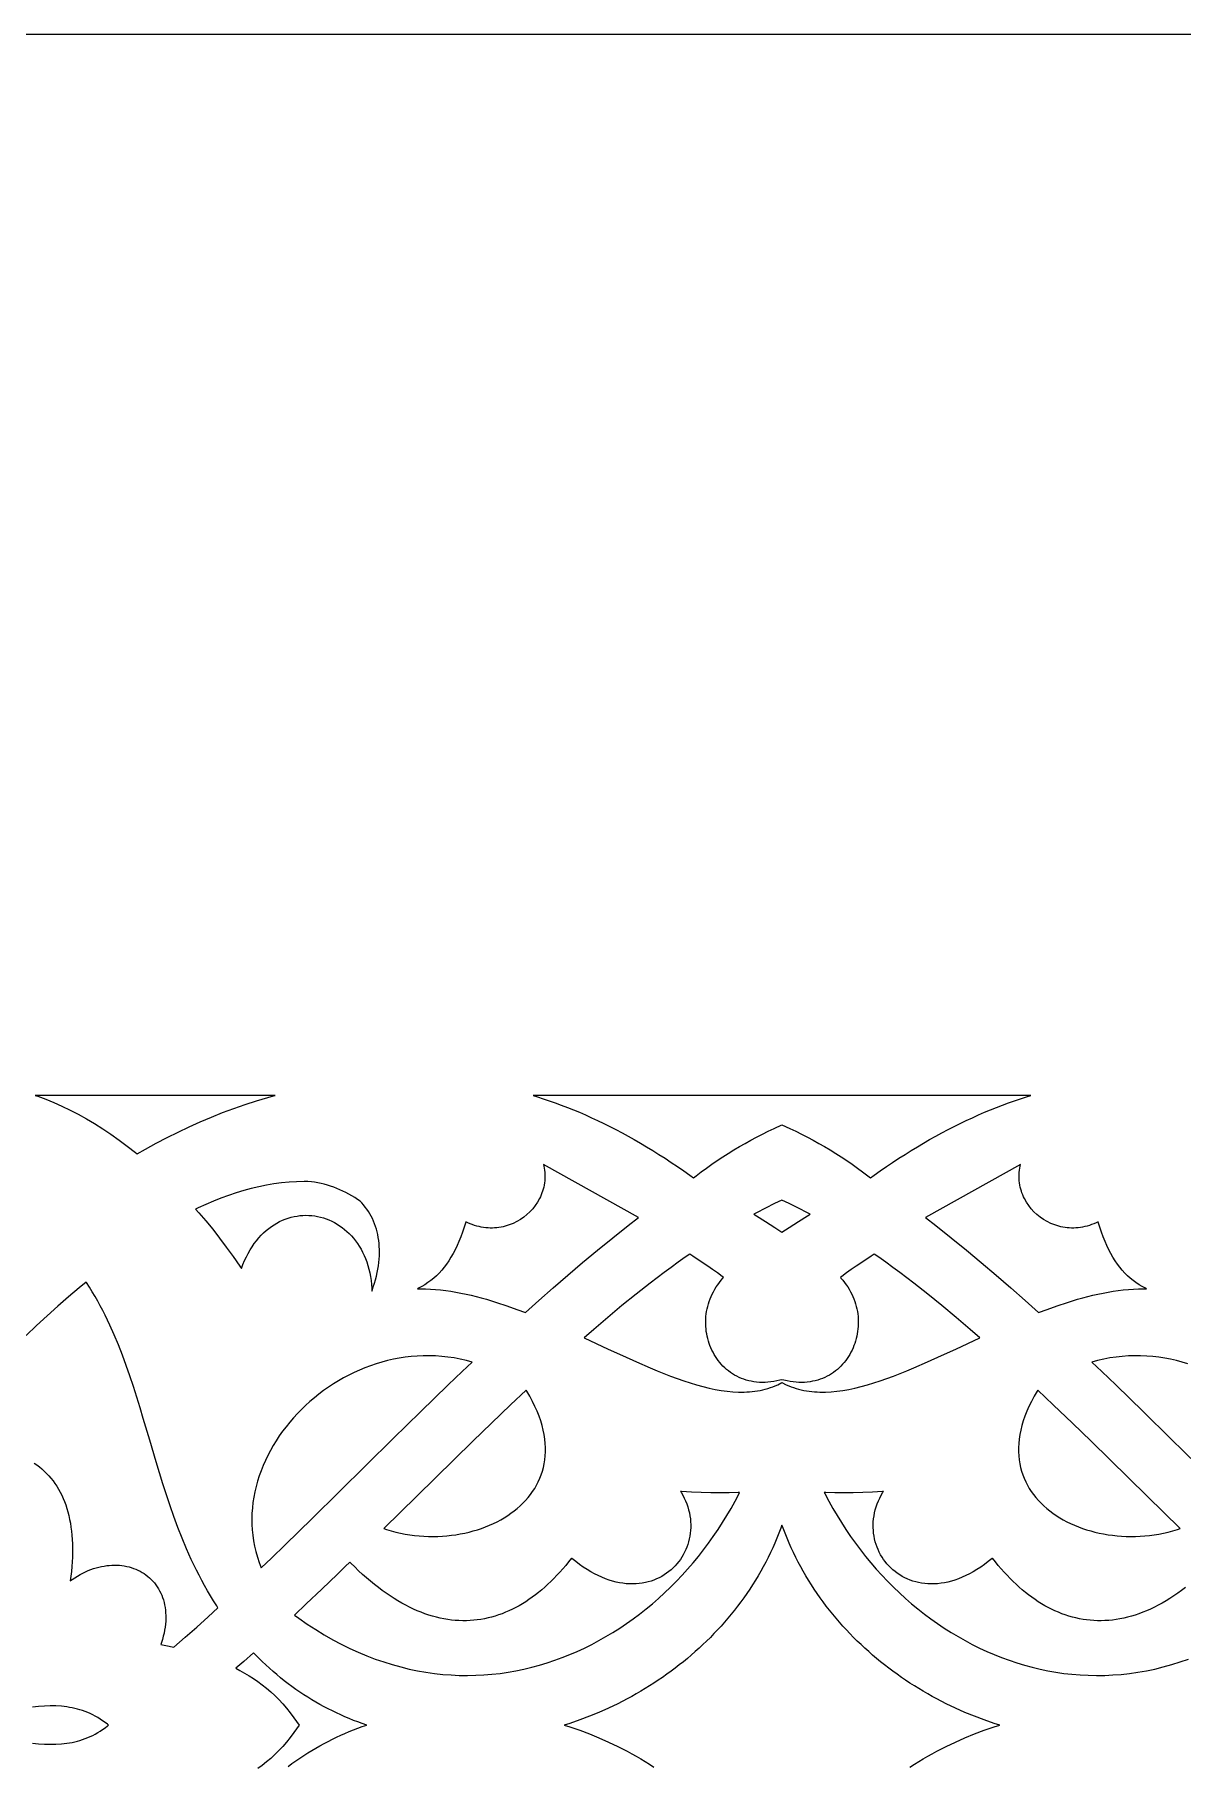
# Model space of a CAD drawing. Extents: x -340 to 340, y -265 to 265.
# Drawn here: x 50 to 104.3, y 183.1 to 265 of the extents above; entities that cross this region are included whole.
import ezdxf

# ---------------------------------------------------------------- set-up
doc = ezdxf.new("R2010")
doc.units = 0
doc.layers.add('LAYER_1', color=18, linetype='CONTINUOUS')

msp = doc.modelspace()

# ---------------------------------------------------------------- linework, layer by layer
at = {"layer": 'LAYER_1'}
msp.add_lwpolyline([(-340, 65), (-340, -265), (340, -265), (340, 265), (-140, 265, 0.363604)], format="xyb", close=True, dxfattribs=at)
for points in [[(61.375, 214.8), (50.019, 214.8), (50.139, 214.759), (50.518, 214.616), (50.899, 214.46), (51.281, 214.29), (51.665, 214.105), (52.05, 213.906), (52.435, 213.693), (52.821, 213.464), (53.208, 213.221), (53.594, 212.962), (53.981, 212.688), (54.368, 212.398), (54.752, 212.094), (54.832, 212.03), (55.225, 212.253), (55.739, 212.533), (56.256, 212.803), (56.775, 213.063), (57.298, 213.311), (57.822, 213.548), (58.35, 213.772), (58.88, 213.985), (59.412, 214.184), (59.946, 214.371), (60.484, 214.544), (61.022, 214.704), (61.293, 214.778)], [(84.42, 212.967), (84.699, 213.104), (84.98, 213.237), (85.347, 213.404), (85.713, 213.237), (85.995, 213.104), (86.273, 212.967), (86.55, 212.825), (86.823, 212.68), (87.094, 212.53), (87.362, 212.376), (87.628, 212.218), (87.891, 212.056), (88.151, 211.889), (88.408, 211.719), (88.663, 211.544), (88.915, 211.364), (89.163, 211.18), (89.409, 210.992), (89.532, 210.894), (89.703, 211.018), (89.997, 211.227), (90.29, 211.431), (90.584, 211.629), (90.876, 211.822), (91.169, 212.01), (91.461, 212.193), (91.752, 212.37), (92.043, 212.543), (92.334, 212.711), (92.624, 212.873), (92.914, 213.031), (93.203, 213.184), (93.492, 213.332), (93.78, 213.475), (94.068, 213.613), (94.356, 213.746), (94.643, 213.875), (94.929, 213.999), (95.215, 214.118), (95.501, 214.233), (95.786, 214.343), (96.071, 214.448), (96.355, 214.549), (96.638, 214.645), (96.922, 214.737), (97.125, 214.8), (85.347, 214.8), (73.568, 214.8), (73.772, 214.737), (74.055, 214.645), (74.339, 214.549), (74.623, 214.448), (74.907, 214.343), (75.193, 214.233), (75.478, 214.118), (75.764, 213.999), (76.051, 213.875), (76.338, 213.746), (76.625, 213.613), (76.913, 213.475), (77.201, 213.332), (77.49, 213.184), (77.78, 213.031), (78.069, 212.873), (78.36, 212.711), (78.65, 212.543), (78.941, 212.37), (79.233, 212.193), (79.525, 212.01), (79.817, 211.822), (80.11, 211.629), (80.403, 211.431), (80.697, 211.227), (80.991, 211.018), (81.162, 210.894), (81.284, 210.992), (81.53, 211.18), (81.779, 211.364), (82.031, 211.544), (82.285, 211.719), (82.543, 211.889), (82.803, 212.056), (83.066, 212.218), (83.331, 212.376), (83.599, 212.53), (83.87, 212.68), (84.144, 212.825)], [(68.105, 205.651), (68.241, 205.652), (68.479, 205.646), (68.717, 205.634), (68.956, 205.617), (69.196, 205.593), (69.435, 205.564), (69.675, 205.529), (69.916, 205.49), (70.156, 205.445), (70.397, 205.395), (70.637, 205.341), (70.878, 205.282), (71.119, 205.219), (71.361, 205.152), (71.842, 205.006), (72.323, 204.847), (72.804, 204.675), (73.206, 204.522), (73.84, 205.092), (74.524, 205.695), (75.216, 206.294), (75.915, 206.888), (76.623, 207.477), (77.34, 208.061), (78.067, 208.64), (78.563, 209.025), (74.058, 211.534), (74.076, 211.459), (74.097, 211.357), (74.112, 211.255), (74.123, 211.153), (74.129, 211.052), (74.131, 210.952), (74.128, 210.852), (74.12, 210.753), (74.109, 210.656), (74.093, 210.559), (74.073, 210.463), (74.05, 210.369), (74.022, 210.275), (73.99, 210.184), (73.955, 210.094), (73.917, 210.005), (73.873, 209.917), (73.78, 209.75), (73.673, 209.59), (73.553, 209.438), (73.423, 209.296), (73.281, 209.163), (73.13, 209.041), (72.97, 208.93), (72.801, 208.83), (72.624, 208.744), (72.442, 208.671), (72.346, 208.639), (72.25, 208.611), (72.153, 208.587), (72.054, 208.566), (71.954, 208.549), (71.853, 208.537), (71.751, 208.528), (71.647, 208.524), (71.543, 208.523), (71.439, 208.527), (71.333, 208.536), (71.228, 208.549), (71.121, 208.566), (71.015, 208.589), (70.908, 208.615), (70.801, 208.647), (70.694, 208.684), (70.588, 208.725), (70.481, 208.772), (70.39, 208.816), (70.386, 208.803), (70.309, 208.56), (70.229, 208.327), (70.146, 208.105), (70.06, 207.893), (69.971, 207.69), (69.879, 207.497), (69.784, 207.313), (69.684, 207.139), (69.581, 206.973), (69.474, 206.815), (69.363, 206.666), (69.247, 206.526), (69.127, 206.393), (69.002, 206.268), (68.872, 206.151), (68.737, 206.041), (68.598, 205.938), (68.454, 205.843), (68.304, 205.754), (68.15, 205.672)], [(102.588, 205.651), (102.543, 205.672), (102.389, 205.754), (102.24, 205.843), (102.096, 205.938), (101.956, 206.041), (101.822, 206.151), (101.692, 206.268), (101.567, 206.393), (101.447, 206.526), (101.331, 206.666), (101.219, 206.815), (101.112, 206.973), (101.009, 207.139), (100.91, 207.313), (100.814, 207.497), (100.722, 207.69), (100.634, 207.893), (100.548, 208.105), (100.465, 208.327), (100.385, 208.56), (100.307, 208.803), (100.303, 208.816), (100.212, 208.772), (100.106, 208.725), (99.999, 208.684), (99.892, 208.647), (99.786, 208.615), (99.679, 208.589), (99.572, 208.566), (99.466, 208.549), (99.36, 208.536), (99.255, 208.527), (99.15, 208.523), (99.046, 208.524), (98.943, 208.528), (98.841, 208.537), (98.74, 208.549), (98.64, 208.566), (98.541, 208.587), (98.444, 208.611), (98.348, 208.639), (98.251, 208.671), (98.069, 208.744), (97.893, 208.83), (97.724, 208.93), (97.563, 209.041), (97.412, 209.163), (97.271, 209.296), (97.14, 209.438), (97.021, 209.59), (96.914, 209.75), (96.82, 209.917), (96.777, 210.005), (96.738, 210.094), (96.703, 210.184), (96.672, 210.275), (96.644, 210.369), (96.62, 210.463), (96.6, 210.559), (96.585, 210.656), (96.573, 210.753), (96.566, 210.852), (96.563, 210.952), (96.565, 211.052), (96.571, 211.153), (96.581, 211.255), (96.597, 211.357), (96.617, 211.459), (96.636, 211.534), (92.13, 209.025), (92.627, 208.64), (93.354, 208.061), (94.071, 207.477), (94.779, 206.888), (95.478, 206.294), (96.169, 205.695), (96.853, 205.092), (97.488, 204.522), (97.889, 204.675), (98.37, 204.847), (98.852, 205.006), (99.333, 205.152), (99.575, 205.219), (99.815, 205.282), (100.056, 205.341), (100.297, 205.395), (100.538, 205.445), (100.778, 205.49), (101.018, 205.529), (101.258, 205.564), (101.498, 205.593), (101.737, 205.617), (101.976, 205.634), (102.215, 205.646), (102.453, 205.652)], [(65.941, 205.537), (65.95, 205.561), (66.011, 205.736), (66.065, 205.908), (66.113, 206.079), (66.156, 206.247), (66.193, 206.413), (66.225, 206.576), (66.251, 206.738), (66.271, 206.897), (66.286, 207.053), (66.296, 207.207), (66.3, 207.358), (66.3, 207.507), (66.294, 207.654), (66.283, 207.797), (66.267, 207.938), (66.246, 208.076), (66.22, 208.212), (66.189, 208.345), (66.154, 208.475), (66.114, 208.602), (66.069, 208.726), (66.019, 208.848), (65.966, 208.967), (65.907, 209.083), (65.844, 209.196), (65.777, 209.306), (65.705, 209.413), (65.629, 209.517), (65.549, 209.618), (65.464, 209.716), (65.387, 209.798), (65.268, 209.879), (65.131, 209.967), (64.993, 210.05), (64.854, 210.128), (64.714, 210.202), (64.572, 210.271), (64.429, 210.336), (64.284, 210.396), (64.138, 210.451), (63.991, 210.503), (63.843, 210.549), (63.693, 210.592), (63.541, 210.63), (63.388, 210.663), (63.234, 210.693), (63.088, 210.716), (62.92, 210.721), (62.742, 210.723), (62.384, 210.716), (62.026, 210.695), (61.668, 210.661), (61.31, 210.614), (60.952, 210.554), (60.594, 210.481), (60.236, 210.396), (59.878, 210.299), (59.519, 210.19), (59.161, 210.069), (58.802, 209.937), (58.444, 209.794), (58.085, 209.64), (57.726, 209.476), (57.603, 209.416), (57.758, 209.243), (58.087, 208.859), (58.412, 208.462), (58.736, 208.05), (59.056, 207.624), (59.375, 207.183), (59.692, 206.726), (59.773, 206.603), (59.845, 206.796), (59.922, 206.98), (60.004, 207.157), (60.091, 207.326), (60.183, 207.487), (60.279, 207.641), (60.38, 207.787), (60.485, 207.925), (60.593, 208.056), (60.706, 208.179), (60.821, 208.294), (60.941, 208.402), (61.063, 208.502), (61.188, 208.595), (61.315, 208.68), (61.445, 208.758), (61.577, 208.828), (61.711, 208.89), (61.847, 208.945), (61.984, 208.993), (62.122, 209.033), (62.261, 209.066), (62.401, 209.092), (62.541, 209.11), (62.681, 209.121), (62.822, 209.125), (62.962, 209.122), (63.101, 209.111), (63.24, 209.094), (63.378, 209.07), (63.514, 209.038), (63.649, 209.001), (63.783, 208.956), (63.914, 208.904), (64.043, 208.846), (64.17, 208.782), (64.295, 208.711), (64.417, 208.633), (64.535, 208.55), (64.65, 208.46), (64.762, 208.363), (64.871, 208.261), (64.975, 208.152), (65.075, 208.038), (65.171, 207.918), (65.262, 207.791), (65.348, 207.659), (65.43, 207.522), (65.506, 207.378), (65.577, 207.23), (65.642, 207.075), (65.702, 206.916), (65.755, 206.751), (65.802, 206.581), (65.843, 206.406), (65.877, 206.225), (65.905, 206.04), (65.925, 205.85), (65.938, 205.655)], [(84.571, 209.466), (84.14, 209.242), (84.013, 209.173), (84.135, 209.1), (84.567, 208.833), (85.008, 208.553), (85.347, 208.334), (85.686, 208.553), (86.126, 208.833), (86.559, 209.1), (86.68, 209.173), (86.554, 209.242), (86.123, 209.466), (85.693, 209.679), (85.347, 209.842), (85, 209.679)], [(94.713, 203.325), (94.253, 203.725), (93.585, 204.295), (92.917, 204.85), (92.251, 205.389), (91.586, 205.911), (90.921, 206.416), (90.589, 206.662), (90.257, 206.903), (89.925, 207.139), (89.706, 207.292), (89.561, 207.191), (89.315, 207.023), (88.852, 206.713), (88.627, 206.561), (88.402, 206.402), (88.172, 206.232), (88.109, 206.183), (88.138, 206.153), (88.227, 206.051), (88.311, 205.947), (88.389, 205.841), (88.462, 205.733), (88.53, 205.623), (88.593, 205.512), (88.651, 205.399), (88.703, 205.285), (88.75, 205.169), (88.793, 205.053), (88.83, 204.935), (88.863, 204.817), (88.89, 204.699), (88.913, 204.58), (88.931, 204.46), (88.944, 204.341), (88.953, 204.222), (88.957, 204.103), (88.956, 203.984), (88.951, 203.866), (88.941, 203.749), (88.927, 203.632), (88.909, 203.516), (88.886, 203.402), (88.859, 203.288), (88.828, 203.176), (88.793, 203.066), (88.753, 202.957), (88.709, 202.85), (88.661, 202.745), (88.61, 202.642), (88.554, 202.542), (88.494, 202.443), (88.43, 202.348), (88.363, 202.255), (88.292, 202.165), (88.217, 202.078), (88.138, 201.994), (88.055, 201.913), (87.969, 201.836), (87.879, 201.763), (87.786, 201.693), (87.689, 201.628), (87.589, 201.567), (87.485, 201.51), (87.379, 201.458), (87.269, 201.41), (87.155, 201.367), (87.039, 201.329), (86.92, 201.297), (86.798, 201.269), (86.673, 201.247), (86.546, 201.231), (86.416, 201.221), (86.284, 201.216), (86.149, 201.217), (86.011, 201.225), (85.872, 201.238), (85.73, 201.258), (85.586, 201.285), (85.44, 201.318), (85.347, 201.343), (85.253, 201.318), (85.108, 201.285), (84.964, 201.258), (84.822, 201.238), (84.682, 201.225), (84.545, 201.217), (84.41, 201.216), (84.278, 201.221), (84.147, 201.231), (84.02, 201.247), (83.895, 201.269), (83.773, 201.297), (83.654, 201.329), (83.538, 201.367), (83.425, 201.41), (83.315, 201.458), (83.208, 201.51), (83.105, 201.567), (83.004, 201.628), (82.908, 201.693), (82.814, 201.763), (82.725, 201.836), (82.638, 201.913), (82.556, 201.994), (82.477, 202.078), (82.402, 202.165), (82.331, 202.255), (82.263, 202.348), (82.199, 202.443), (82.14, 202.542), (82.084, 202.642), (82.032, 202.745), (81.984, 202.85), (81.941, 202.957), (81.901, 203.066), (81.866, 203.176), (81.834, 203.288), (81.807, 203.402), (81.785, 203.516), (81.766, 203.632), (81.752, 203.749), (81.742, 203.866), (81.737, 203.984), (81.737, 204.103), (81.741, 204.222), (81.749, 204.341), (81.763, 204.46), (81.781, 204.58), (81.803, 204.699), (81.831, 204.817), (81.863, 204.935), (81.901, 205.053), (81.943, 205.169), (81.99, 205.285), (82.043, 205.399), (82.1, 205.512), (82.163, 205.623), (82.231, 205.733), (82.304, 205.841), (82.383, 205.947), (82.466, 206.051), (82.555, 206.153), (82.584, 206.183), (82.521, 206.232), (82.291, 206.402), (82.066, 206.561), (81.842, 206.713), (81.378, 207.023), (81.132, 207.191), (80.987, 207.292), (80.769, 207.139), (80.436, 206.903), (80.104, 206.662), (79.772, 206.416), (79.108, 205.911), (78.442, 205.389), (77.776, 204.85), (77.109, 204.295), (76.44, 203.725), (75.98, 203.325), (77.121, 202.796), (77.796, 202.484), (78.461, 202.184), (79.116, 201.9), (79.438, 201.766), (79.758, 201.637), (80.074, 201.515), (80.387, 201.399), (80.696, 201.292), (81.001, 201.192), (81.303, 201.102), (81.6, 201.02), (81.894, 200.949), (82.182, 200.888), (82.466, 200.838), (82.746, 200.8), (83.02, 200.774), (83.29, 200.76), (83.555, 200.759), (83.684, 200.764), (83.813, 200.772), (83.941, 200.784), (84.067, 200.799), (84.192, 200.818), (84.315, 200.841), (84.437, 200.867), (84.558, 200.897), (84.678, 200.931), (84.796, 200.97), (84.913, 201.012), (85.028, 201.058), (85.143, 201.108), (85.347, 201.206), (85.551, 201.108), (85.665, 201.058), (85.781, 201.012), (85.898, 200.97), (86.016, 200.931), (86.135, 200.897), (86.256, 200.867), (86.378, 200.841), (86.502, 200.818), (86.627, 200.799), (86.753, 200.784), (86.88, 200.772), (87.009, 200.764), (87.138, 200.759), (87.404, 200.76), (87.673, 200.774), (87.948, 200.8), (88.227, 200.838), (88.511, 200.888), (88.8, 200.949), (89.093, 201.02), (89.391, 201.102), (89.692, 201.192), (89.998, 201.292), (90.307, 201.399), (90.62, 201.515), (90.936, 201.637), (91.255, 201.766), (91.578, 201.9), (92.233, 202.184), (92.898, 202.484), (93.573, 202.796)], [(62.807, 200.128), (62.609, 199.937), (62.417, 199.74), (62.232, 199.538), (62.055, 199.331), (61.884, 199.12), (61.72, 198.904), (61.564, 198.683), (61.416, 198.459), (61.276, 198.23), (61.144, 197.998), (61.02, 197.763), (60.905, 197.524), (60.799, 197.283), (60.702, 197.039), (60.614, 196.792), (60.535, 196.543), (60.466, 196.293), (60.406, 196.04), (60.357, 195.786), (60.318, 195.531), (60.289, 195.275), (60.27, 195.017), (60.263, 194.76), (60.266, 194.501), (60.28, 194.243), (60.306, 193.984), (60.343, 193.726), (60.392, 193.467), (60.453, 193.21), (60.526, 192.953), (60.612, 192.697), (60.708, 192.448), (61.19, 192.907), (61.838, 193.528), (63.123, 194.779), (64.401, 196.036), (65.677, 197.298), (66.956, 198.564), (68.246, 199.831), (69.55, 201.099), (70.209, 201.732), (70.683, 202.183), (70.42, 202.253), (70.126, 202.32), (69.832, 202.375), (69.538, 202.418), (69.246, 202.449), (68.955, 202.469), (68.664, 202.478), (68.376, 202.477), (68.089, 202.464), (67.804, 202.441), (67.52, 202.408), (67.24, 202.365), (66.961, 202.312), (66.685, 202.249), (66.412, 202.177), (66.143, 202.096), (65.876, 202.006), (65.613, 201.907), (65.354, 201.8), (65.098, 201.685), (64.847, 201.561), (64.6, 201.43), (64.358, 201.292), (64.12, 201.145), (63.887, 200.992), (63.66, 200.832), (63.438, 200.665), (63.222, 200.492), (63.011, 200.313)], [(70.938, 194.246), (71.132, 194.31), (71.322, 194.381), (71.508, 194.456), (71.69, 194.538), (71.867, 194.624), (72.039, 194.716), (72.207, 194.814), (72.369, 194.916), (72.525, 195.023), (72.676, 195.136), (72.82, 195.253), (72.959, 195.375), (73.091, 195.502), (73.216, 195.634), (73.334, 195.77), (73.446, 195.911), (73.55, 196.056), (73.646, 196.205), (73.735, 196.359), (73.816, 196.517), (73.889, 196.679), (73.953, 196.846), (74.009, 197.017), (74.057, 197.192), (74.095, 197.371), (74.124, 197.555), (74.144, 197.742), (74.154, 197.934), (74.154, 198.131), (74.144, 198.331), (74.123, 198.536), (74.092, 198.745), (74.05, 198.958), (73.996, 199.175), (73.93, 199.396), (73.853, 199.621), (73.763, 199.851), (73.661, 200.084), (73.546, 200.321), (73.418, 200.562), (73.276, 200.806), (73.248, 200.851), (72.507, 200.154), (71.606, 199.295), (70.716, 198.436), (69.834, 197.575), (68.069, 195.841), (66.503, 194.298), (66.637, 194.254), (66.855, 194.191), (67.075, 194.134), (67.295, 194.085), (67.516, 194.042), (67.737, 194.007), (67.959, 193.978), (68.18, 193.955), (68.401, 193.94), (68.622, 193.931), (68.841, 193.928), (69.06, 193.932), (69.277, 193.942), (69.493, 193.959), (69.707, 193.982), (69.919, 194.011), (70.128, 194.046), (70.335, 194.087), (70.539, 194.134), (70.74, 194.187)], [(100.565, 194.046), (100.775, 194.011), (100.987, 193.982), (101.201, 193.959), (101.416, 193.942), (101.634, 193.932), (101.852, 193.928), (102.072, 193.931), (102.292, 193.94), (102.514, 193.955), (102.735, 193.978), (102.957, 194.007), (103.178, 194.042), (103.399, 194.085), (103.619, 194.134), (103.838, 194.191), (104.056, 194.254), (104.19, 194.298), (102.624, 195.841), (100.86, 197.575), (99.977, 198.436), (99.088, 199.295), (98.186, 200.154), (97.445, 200.851), (97.417, 200.806), (97.276, 200.562), (97.148, 200.321), (97.033, 200.084), (96.93, 199.851), (96.841, 199.621), (96.763, 199.396), (96.698, 199.175), (96.644, 198.958), (96.602, 198.745), (96.57, 198.536), (96.55, 198.331), (96.539, 198.131), (96.54, 197.934), (96.55, 197.742), (96.569, 197.555), (96.599, 197.371), (96.637, 197.192), (96.684, 197.017), (96.74, 196.846), (96.805, 196.679), (96.878, 196.517), (96.959, 196.359), (97.047, 196.205), (97.144, 196.056), (97.248, 195.911), (97.359, 195.77), (97.478, 195.634), (97.603, 195.502), (97.735, 195.375), (97.873, 195.253), (98.018, 195.136), (98.169, 195.023), (98.325, 194.916), (98.487, 194.814), (98.654, 194.716), (98.827, 194.624), (99.004, 194.538), (99.186, 194.456), (99.372, 194.381), (99.562, 194.31), (99.756, 194.246), (99.953, 194.187), (100.154, 194.134), (100.358, 194.087)], [(77.015, 189.186), (77.344, 189.383), (77.668, 189.589), (77.987, 189.804), (78.302, 190.027), (78.611, 190.258), (78.915, 190.497), (79.214, 190.744), (79.507, 190.999), (79.794, 191.261), (80.075, 191.531), (80.351, 191.807), (80.62, 192.09), (80.883, 192.38), (81.14, 192.677), (81.39, 192.98), (81.633, 193.288), (81.869, 193.603), (82.098, 193.924), (82.321, 194.25), (82.535, 194.581), (82.742, 194.917), (82.942, 195.258), (83.134, 195.604), (83.318, 195.955), (83.344, 196.008), (83.274, 196.005), (82.853, 195.993), (82.422, 195.989), (81.98, 195.992), (81.528, 196.004), (81.066, 196.025), (80.595, 196.055), (80.547, 196.059), (80.572, 196.02), (80.651, 195.884), (80.722, 195.746), (80.785, 195.607), (80.841, 195.468), (80.89, 195.328), (80.931, 195.187), (80.965, 195.047), (80.992, 194.906), (81.012, 194.766), (81.025, 194.626), (81.031, 194.487), (81.031, 194.349), (81.024, 194.212), (81.01, 194.076), (80.99, 193.942), (80.963, 193.81), (80.931, 193.68), (80.892, 193.552), (80.848, 193.426), (80.797, 193.303), (80.741, 193.183), (80.679, 193.066), (80.612, 192.952), (80.539, 192.841), (80.462, 192.735), (80.378, 192.632), (80.29, 192.533), (80.197, 192.438), (80.099, 192.348), (79.996, 192.263), (79.889, 192.183), (79.778, 192.107), (79.661, 192.037), (79.541, 191.973), (79.417, 191.915), (79.289, 191.862), (79.157, 191.816), (79.021, 191.776), (78.882, 191.743), (78.739, 191.716), (78.594, 191.697), (78.445, 191.685), (78.293, 191.68), (78.139, 191.682), (77.982, 191.693), (77.822, 191.711), (77.661, 191.737), (77.497, 191.772), (77.331, 191.815), (77.163, 191.866), (76.994, 191.926), (76.823, 191.995), (76.65, 192.073), (76.476, 192.16), (76.3, 192.256), (76.124, 192.362), (75.946, 192.478), (75.767, 192.603), (75.587, 192.738), (75.406, 192.884), (75.388, 192.899), (75.385, 192.895), (75.251, 192.725), (75.115, 192.559), (74.978, 192.398), (74.84, 192.241), (74.699, 192.09), (74.558, 191.943), (74.415, 191.801), (74.27, 191.663), (74.125, 191.531), (73.977, 191.403), (73.829, 191.281), (73.679, 191.163), (73.527, 191.05), (73.375, 190.943), (73.22, 190.841), (73.065, 190.744), (72.908, 190.652), (72.75, 190.565), (72.591, 190.484), (72.43, 190.408), (72.268, 190.338), (72.105, 190.273), (71.941, 190.214), (71.775, 190.161), (71.609, 190.113), (71.441, 190.07), (71.272, 190.034), (71.102, 190.004), (70.931, 189.979), (70.76, 189.96), (70.587, 189.947), (70.413, 189.94), (70.239, 189.94), (70.063, 189.945), (69.887, 189.956), (69.711, 189.974), (69.533, 189.998), (69.355, 190.028), (69.176, 190.064), (68.997, 190.106), (68.817, 190.155), (68.636, 190.21), (68.455, 190.271), (68.274, 190.339), (68.092, 190.413), (67.91, 190.493), (67.727, 190.58), (67.544, 190.673), (67.36, 190.773), (67.176, 190.879), (66.991, 190.992), (66.807, 191.111), (66.622, 191.237), (66.436, 191.369), (66.25, 191.508), (66.064, 191.654), (65.878, 191.807), (65.691, 191.966), (65.504, 192.132), (65.317, 192.305), (65.129, 192.484), (64.942, 192.671), (64.896, 192.717), (64.682, 192.502), (64.318, 192.144), (63.58, 191.434), (62.839, 190.734), (62.277, 190.208), (62.484, 190.056), (62.885, 189.779), (63.287, 189.518), (63.689, 189.273), (64.091, 189.043), (64.494, 188.83), (64.897, 188.631), (65.3, 188.448), (65.702, 188.28), (66.104, 188.126), (66.506, 187.987), (66.907, 187.862), (67.307, 187.751), (67.707, 187.654), (68.105, 187.571), (68.503, 187.501), (68.899, 187.445), (69.294, 187.402), (69.687, 187.372), (70.078, 187.354), (70.468, 187.349), (70.856, 187.356), (71.241, 187.376), (71.625, 187.407), (72.006, 187.45), (72.384, 187.505), (72.76, 187.571), (73.133, 187.648), (73.504, 187.737), (73.871, 187.836), (74.235, 187.946), (74.596, 188.066), (74.953, 188.197), (75.307, 188.337), (75.656, 188.488), (76.002, 188.648), (76.344, 188.818), (76.682, 188.997)]]:
    msp.add_lwpolyline(points, close=True, dxfattribs=at)
for points in [[(49.96, 197.402), (50.087, 197.314), (50.21, 197.222), (50.329, 197.124), (50.443, 197.022), (50.553, 196.914), (50.659, 196.802), (50.759, 196.685), (50.856, 196.563), (50.948, 196.436), (51.035, 196.304), (51.117, 196.168), (51.195, 196.027), (51.267, 195.882), (51.335, 195.731), (51.399, 195.577), (51.457, 195.418), (51.511, 195.254), (51.56, 195.086), (51.603, 194.914), (51.642, 194.737), (51.676, 194.556), (51.706, 194.371), (51.73, 194.181), (51.749, 193.987), (51.764, 193.788), (51.773, 193.585), (51.777, 193.378), (51.777, 193.166), (51.771, 192.951), (51.76, 192.73), (51.744, 192.506), (51.723, 192.277), (51.697, 192.044), (51.67, 191.833), (51.755, 191.894), (51.881, 191.977), (52.007, 192.054), (52.134, 192.126), (52.261, 192.193), (52.388, 192.254), (52.515, 192.309), (52.642, 192.359), (52.769, 192.404), (52.895, 192.443), (53.021, 192.477), (53.147, 192.506), (53.271, 192.529), (53.395, 192.547), (53.518, 192.56), (53.64, 192.568), (53.761, 192.571), (53.88, 192.569), (53.998, 192.562), (54.114, 192.55), (54.229, 192.533), (54.342, 192.512), (54.453, 192.485), (54.561, 192.454), (54.668, 192.418), (54.772, 192.377), (54.873, 192.332), (54.972, 192.282), (55.068, 192.228), (55.162, 192.169), (55.252, 192.106), (55.339, 192.038), (55.422, 191.967), (55.502, 191.891), (55.578, 191.811), (55.65, 191.727), (55.719, 191.639), (55.783, 191.548), (55.843, 191.452), (55.899, 191.353), (55.951, 191.251), (55.997, 191.145), (56.039, 191.035), (56.076, 190.923), (56.109, 190.807), (56.136, 190.688), (56.158, 190.566), (56.175, 190.442), (56.186, 190.314), (56.192, 190.184), (56.193, 190.051), (56.188, 189.916), (56.177, 189.778), (56.16, 189.638), (56.138, 189.495), (56.11, 189.35), (56.075, 189.203), (56.035, 189.054), (55.988, 188.903), (55.959, 188.818), (56.198, 188.77), (56.569, 188.688), (57.114, 189.16), (57.655, 189.636), (58.193, 190.118), (58.662, 190.544), (58.601, 190.637), (58.45, 190.876), (58.304, 191.116), (58.162, 191.358), (58.025, 191.601), (57.892, 191.846), (57.764, 192.092), (57.639, 192.339), (57.518, 192.588), (57.4, 192.838), (57.176, 193.34), (56.964, 193.847), (56.763, 194.356), (56.573, 194.869), (56.392, 195.383), (56.219, 195.9), (56.053, 196.417), (55.892, 196.934), (55.735, 197.452), (55.43, 198.485), (55.128, 199.511), (54.974, 200.021), (54.818, 200.527), (54.658, 201.029), (54.493, 201.527), (54.321, 202.02), (54.142, 202.507), (53.954, 202.989), (53.756, 203.464), (53.547, 203.933), (53.439, 204.163), (53.327, 204.393), (53.211, 204.62), (53.092, 204.845), (52.97, 205.068), (52.843, 205.289), (52.713, 205.508), (52.579, 205.724), (52.44, 205.938), (52.42, 205.969), (52.086, 205.693), (51.584, 205.265), (51.082, 204.825), (50.58, 204.375), (50.079, 203.915), (49.578, 203.445)], [(104.551, 202.096), (104.281, 202.177), (104.008, 202.249), (103.732, 202.312), (103.454, 202.365), (103.173, 202.408), (102.89, 202.441), (102.605, 202.464), (102.318, 202.477), (102.029, 202.478), (101.739, 202.469), (101.448, 202.449), (101.155, 202.418), (100.862, 202.375), (100.568, 202.32), (100.273, 202.253), (100.011, 202.183), (100.484, 201.732), (101.144, 201.099), (102.448, 199.831), (103.737, 198.564), (105.017, 197.298)], [(104.443, 191.508), (104.257, 191.369), (104.072, 191.237), (103.887, 191.111), (103.702, 190.992), (103.518, 190.879), (103.334, 190.773), (103.15, 190.673), (102.967, 190.58), (102.784, 190.493), (102.602, 190.413), (102.42, 190.339), (102.238, 190.271), (102.057, 190.21), (101.877, 190.155), (101.697, 190.106), (101.517, 190.064), (101.339, 190.028), (101.16, 189.998), (100.983, 189.974), (100.806, 189.956), (100.63, 189.945), (100.455, 189.94), (100.28, 189.94), (100.107, 189.947), (99.934, 189.96), (99.762, 189.979), (99.591, 190.004), (99.421, 190.034), (99.253, 190.07), (99.085, 190.113), (98.918, 190.161), (98.753, 190.214), (98.589, 190.273), (98.425, 190.338), (98.264, 190.408), (98.103, 190.484), (97.944, 190.565), (97.785, 190.652), (97.629, 190.744), (97.473, 190.841), (97.319, 190.943), (97.166, 191.05), (97.015, 191.163), (96.865, 191.281), (96.716, 191.403), (96.569, 191.531), (96.423, 191.663), (96.279, 191.801), (96.136, 191.943), (95.994, 192.09), (95.854, 192.241), (95.715, 192.398), (95.578, 192.559), (95.443, 192.725), (95.308, 192.895), (95.305, 192.899), (95.287, 192.884), (95.107, 192.738), (94.927, 192.603), (94.748, 192.478), (94.57, 192.362), (94.393, 192.256), (94.218, 192.16), (94.044, 192.073), (93.871, 191.995), (93.7, 191.926), (93.53, 191.866), (93.362, 191.815), (93.197, 191.772), (93.033, 191.737), (92.871, 191.711), (92.712, 191.693), (92.555, 191.682), (92.4, 191.68), (92.249, 191.685), (92.1, 191.697), (91.954, 191.716), (91.812, 191.743), (91.673, 191.776), (91.537, 191.816), (91.405, 191.862), (91.277, 191.915), (91.152, 191.973), (91.032, 192.037), (90.916, 192.107), (90.804, 192.183), (90.697, 192.263), (90.594, 192.348), (90.496, 192.438), (90.403, 192.533), (90.315, 192.632), (90.232, 192.735), (90.154, 192.841), (90.081, 192.952), (90.014, 193.066), (89.952, 193.183), (89.896, 193.303), (89.846, 193.426), (89.801, 193.552), (89.763, 193.68), (89.73, 193.81), (89.704, 193.942), (89.684, 194.076), (89.67, 194.212), (89.663, 194.349), (89.662, 194.487), (89.668, 194.626), (89.681, 194.766), (89.701, 194.906), (89.728, 195.047), (89.762, 195.187), (89.804, 195.328), (89.852, 195.468), (89.908, 195.607), (89.972, 195.746), (90.043, 195.884), (90.122, 196.02), (90.147, 196.059), (90.098, 196.055), (89.627, 196.025), (89.166, 196.004), (88.714, 195.992), (88.272, 195.989), (87.84, 195.993), (87.419, 196.005), (87.35, 196.008), (87.376, 195.955), (87.56, 195.604), (87.751, 195.258), (87.951, 194.917), (88.158, 194.581), (88.373, 194.25), (88.595, 193.924), (88.824, 193.603), (89.061, 193.288), (89.304, 192.98), (89.554, 192.677), (89.81, 192.38), (90.073, 192.09), (90.343, 191.807), (90.618, 191.531), (90.9, 191.261), (91.187, 190.999), (91.48, 190.744), (91.779, 190.497), (92.083, 190.258), (92.392, 190.027), (92.706, 189.804), (93.026, 189.589), (93.35, 189.383), (93.678, 189.186), (94.012, 188.997), (94.349, 188.818), (94.691, 188.648), (95.037, 188.488), (95.387, 188.337), (95.741, 188.197), (96.098, 188.066), (96.459, 187.946), (96.823, 187.836), (97.19, 187.737), (97.56, 187.648), (97.933, 187.571), (98.309, 187.505), (98.688, 187.45), (99.069, 187.407), (99.452, 187.376), (99.838, 187.356), (100.226, 187.349), (100.615, 187.354), (101.007, 187.372), (101.4, 187.402), (101.795, 187.445), (102.191, 187.501), (102.588, 187.571), (102.987, 187.654), (103.386, 187.751), (103.786, 187.862), (104.188, 187.987), (104.589, 188.126)], [(91.404, 183.013), (91.611, 183.145), (91.82, 183.275), (92.031, 183.401), (92.244, 183.525), (92.458, 183.645), (92.675, 183.762), (93.112, 183.987), (93.555, 184.199), (94.004, 184.398), (94.459, 184.584), (94.918, 184.757), (95.382, 184.916), (95.653, 185), (95.382, 185.084), (94.918, 185.244), (94.459, 185.416), (94.004, 185.602), (93.555, 185.801), (93.112, 186.013), (92.675, 186.238), (92.458, 186.355), (92.244, 186.475), (92.031, 186.599), (91.82, 186.725), (91.611, 186.855), (91.404, 186.987), (91.199, 187.123), (90.996, 187.261), (90.795, 187.403), (90.596, 187.548), (90.4, 187.695), (90.205, 187.845), (90.013, 187.999), (89.823, 188.155), (89.636, 188.314), (89.451, 188.476), (89.269, 188.641), (89.089, 188.808), (88.912, 188.979), (88.737, 189.152), (88.565, 189.328), (88.396, 189.506), (88.23, 189.687), (88.067, 189.871), (87.906, 190.058), (87.749, 190.247), (87.595, 190.439), (87.443, 190.634), (87.295, 190.831), (87.151, 191.03), (87.009, 191.232), (86.871, 191.437), (86.736, 191.644), (86.605, 191.854), (86.477, 192.066), (86.352, 192.28), (86.232, 192.497), (86.115, 192.717), (86.001, 192.938), (85.892, 193.162), (85.786, 193.389), (85.684, 193.617), (85.586, 193.848), (85.492, 194.081), (85.402, 194.317), (85.347, 194.469), (85.292, 194.317), (85.202, 194.081), (85.108, 193.848), (85.01, 193.617), (84.908, 193.389), (84.802, 193.162), (84.692, 192.938), (84.579, 192.717), (84.462, 192.497), (84.341, 192.28), (84.217, 192.066), (84.089, 191.854), (83.958, 191.644), (83.823, 191.437), (83.685, 191.232), (83.543, 191.03), (83.398, 190.831), (83.25, 190.634), (83.099, 190.439), (82.945, 190.247), (82.787, 190.058), (82.627, 189.871), (82.464, 189.687), (82.297, 189.506), (82.128, 189.328), (81.957, 189.152), (81.782, 188.979), (81.605, 188.808), (81.425, 188.641), (81.243, 188.476), (81.058, 188.314), (80.87, 188.155), (80.681, 187.999), (80.488, 187.845), (80.294, 187.695), (80.097, 187.548), (79.898, 187.403), (79.697, 187.261), (79.494, 187.123), (79.289, 186.987), (79.082, 186.855), (78.873, 186.725), (78.662, 186.599), (78.45, 186.475), (78.235, 186.355), (78.018, 186.238), (77.582, 186.013), (77.138, 185.801), (76.689, 185.602), (76.235, 185.416), (75.775, 185.244), (75.311, 185.084), (75.041, 185), (75.311, 184.916), (75.775, 184.757), (76.235, 184.584), (76.689, 184.398), (77.138, 184.199), (77.582, 183.987), (78.018, 183.762), (78.235, 183.645), (78.45, 183.525), (78.662, 183.401), (78.873, 183.275), (79.082, 183.145), (79.289, 183.013)], [(61.98, 183.041), (62.163, 183.176), (62.347, 183.308), (62.533, 183.436), (62.72, 183.56), (62.909, 183.681), (63.099, 183.798), (63.291, 183.912), (63.484, 184.022), (63.679, 184.128), (63.875, 184.231), (64.072, 184.33), (64.27, 184.426), (64.47, 184.518), (64.671, 184.607), (64.872, 184.692), (65.075, 184.774), (65.279, 184.852), (65.485, 184.927), (65.7, 185), (65.485, 185.073), (65.279, 185.148), (65.075, 185.226), (64.872, 185.308), (64.671, 185.393), (64.47, 185.482), (64.27, 185.574), (64.072, 185.67), (63.875, 185.769), (63.679, 185.872), (63.484, 185.978), (63.291, 186.088), (63.099, 186.202), (62.909, 186.319), (62.72, 186.44), (62.533, 186.564), (62.347, 186.692), (62.163, 186.824), (61.98, 186.959), (61.799, 187.098), (61.62, 187.241), (61.443, 187.388), (61.267, 187.538), (61.093, 187.692), (60.921, 187.85), (60.751, 188.012), (60.583, 188.177), (60.417, 188.346), (60.341, 188.426), (59.88, 188.016), (59.506, 187.689), (59.703, 187.587), (59.92, 187.465), (60.134, 187.337), (60.345, 187.201), (60.553, 187.057), (60.758, 186.905), (60.959, 186.744), (61.156, 186.574), (61.349, 186.396), (61.539, 186.207), (61.724, 186.009), (61.905, 185.801), (62.082, 185.582), (62.254, 185.352), (62.499, 185), (62.254, 184.648), (62.082, 184.418), (61.905, 184.199), (61.724, 183.991), (61.539, 183.793), (61.349, 183.604), (61.156, 183.425), (60.959, 183.256), (60.758, 183.095), (60.553, 182.943)], [(49.891, 184.147), (50.172, 184.118), (50.449, 184.1), (50.721, 184.092), (50.987, 184.095), (51.251, 184.111), (51.379, 184.124), (51.507, 184.14), (51.634, 184.16), (51.76, 184.184), (51.885, 184.211), (52.009, 184.242), (52.132, 184.277), (52.254, 184.316), (52.375, 184.359), (52.496, 184.407), (52.616, 184.459), (52.735, 184.515), (52.853, 184.576), (52.97, 184.643), (53.088, 184.714), (53.204, 184.79), (53.32, 184.872), (53.435, 184.959), (53.487, 185), (53.435, 185.041), (53.32, 185.129), (53.204, 185.21), (53.088, 185.286), (52.97, 185.358), (52.853, 185.424), (52.735, 185.485), (52.616, 185.542), (52.496, 185.594), (52.375, 185.641), (52.254, 185.685), (52.132, 185.724), (52.009, 185.758), (51.885, 185.789), (51.76, 185.817), (51.634, 185.84), (51.507, 185.86), (51.379, 185.876), (51.251, 185.889), (50.987, 185.905), (50.721, 185.908), (50.449, 185.9), (50.172, 185.882), (49.891, 185.854)]]:
    msp.add_lwpolyline(points, dxfattribs=at)

doc.saveas('drawing.dxf')
